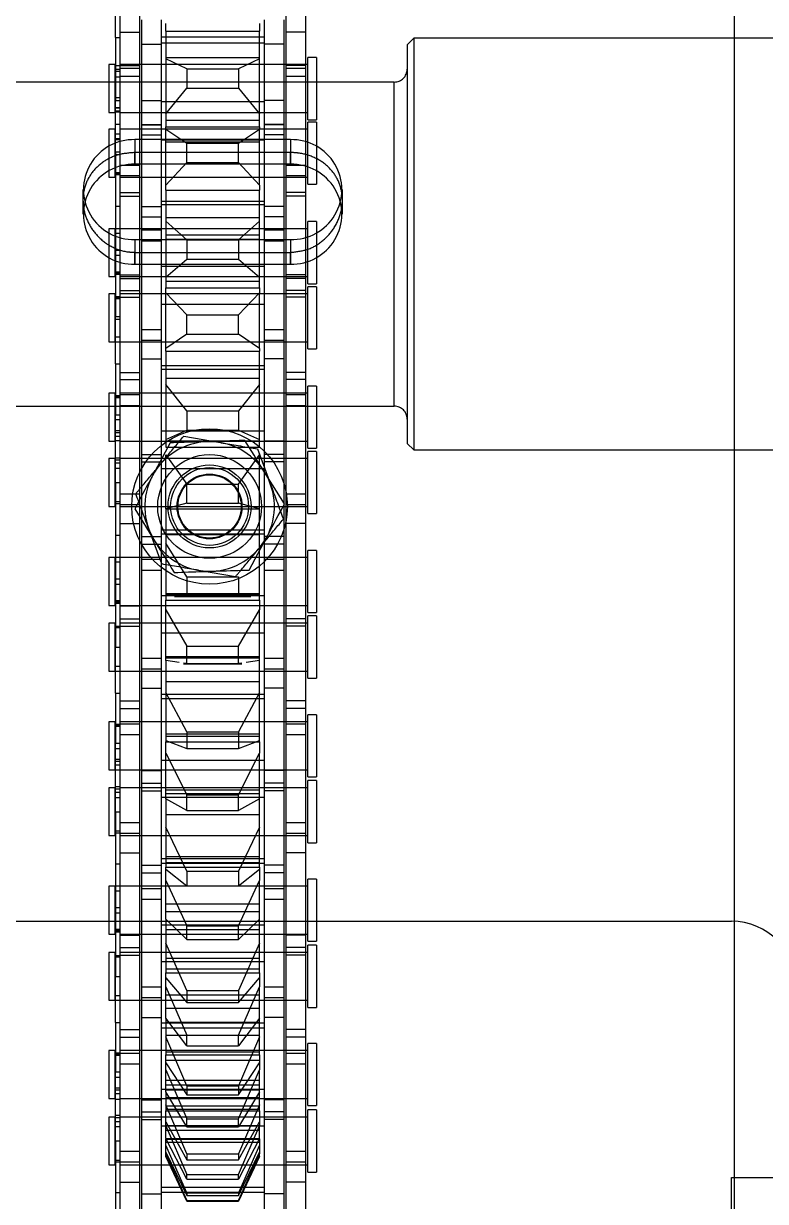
# Model space of a CAD drawing. Header units: metres. Extents: x 0 to 63075, y 0 to 44550.
# Drawn here: x 13914.9 to 13972.1, y 31177.6 to 31268.5 of the extents above; entities that cross this region are included whole.
import ezdxf

# ---------------------------------------------------------------- set-up
doc = ezdxf.new("R2010")
doc.units = ezdxf.units.M
doc.header["$LTSCALE"] = 75
doc.linetypes.add('HIDDEN2', pattern=[4.7625, 3.175, -1.5875])
for name, color, linetype in [('SDM', 7, 'Continuous'), ('SL1', 8, 'Continuous'), ('SL4', 4, 'Continuous'), ('ST1', 7, 'HIDDEN2')]:
    doc.layers.add(name, color=color, linetype=linetype)

# ---------------------------------------------------------------- blocks, each defined once
blk = doc.blocks.new('A$C52ce5e24')
at = {"layer": 'SL1'}
for radius, start, end in [(1221.5, 124.209852, 67.294357), (1158, 126.374154, 69.370009), (1150, 126.668292, 69.219881)]:
    blk.add_arc((6551.95, 10099.982), radius, start, end, dxfattribs=at)
blk = doc.blocks.new('A$Cb6dca9d5')
at = {"layer": 'SL4'}
for p, q in [((79.711, 4496.378), (78.35, 4493.831)), ((88.53, 4491.665), (87.006, 4494.116)), ((76.99, 4491.285), (78.514, 4488.834)), ((85.809, 4486.572), (87.17, 4489.119)), ((57.76, 4459.475), (123, 4459.475)), ((123.235, 4362.128), (123.235, 4459.469)), ((123.235, 4439.713), (128, 4439.713))]:
    blk.add_line(p, q, dxfattribs=at)
for centre, start, end in [((82.76, 4491.475), 91.88136, 151.88136), ((82.76, 4491.475), 31.88136, 91.88136), ((82.76, 4491.475), 331.88136, 31.88136), ((82.76, 4491.475), 151.88136, 211.88136), ((82.76, 4491.475), 211.88136, 271.88136), ((82.76, 4491.475), 271.88136, 331.88136), ((123, 4454.475), 0, 90)]:
    blk.add_arc(centre, 5, start, end, dxfattribs=at)
for points, knots in [([(82.596, 4496.472), (82.37, 4496.465), (81.393, 4496.433), (80.442, 4496.402), (79.711, 4496.378)], [0, 0, 0, 0, 0.231849, 1, 1, 1, 1]), ([(85.481, 4496.567), (85.283, 4496.561), (84.343, 4496.53), (83.367, 4496.498), (82.596, 4496.472)], [0, 0, 0, 0, 0.2110008, 1, 1, 1, 1]), ([(87.006, 4494.116), (86.97, 4494.174), (86.455, 4495.002), (85.95, 4495.813), (85.481, 4496.567)], [0, 0, 0, 0, 0.070201, 1, 1, 1, 1]), ([(78.35, 4493.831), (78.318, 4493.771), (77.858, 4492.911), (77.408, 4492.069), (76.99, 4491.285)], [0, 0, 0, 0, 0.070201, 1, 1, 1, 1]), ([(87.17, 4489.119), (87.202, 4489.179), (87.662, 4490.039), (88.112, 4490.881), (88.53, 4491.665)], [0, 0, 0, 0, 0.070201, 1, 1, 1, 1]), ([(78.514, 4488.834), (78.55, 4488.776), (79.065, 4487.948), (79.57, 4487.137), (80.039, 4486.383)], [0, 0, 0, 0, 0.070201, 1, 1, 1, 1]), ([(80.039, 4486.383), (80.77, 4486.407), (81.722, 4486.438), (82.698, 4486.47), (82.924, 4486.478)], [0, 0, 0, 0, 0.768151, 1, 1, 1, 1]), ([(82.924, 4486.478), (83.695, 4486.503), (84.672, 4486.535), (85.611, 4486.566), (85.809, 4486.572)], [0, 0, 0, 0, 0.7889992, 1, 1, 1, 1])]:
    blk.add_open_spline(points, degree=3, knots=knots, dxfattribs=at)
at = {"layer": 'ST1'}
for p, q in [((123.235, 4459.469), (123.235, 4669.713)), ((75.843, 4535.958), (75.843, 4525.277)), ((77.363, 4535.958), (77.363, 4525.277)), ((88.637, 4535.958), (88.637, 4525.277)), ((90.157, 4535.958), (90.157, 4525.277)), ((75.511, 4527.645), (75.511, 4532.476)), ((77.515, 4529.016), (77.515, 4522.779)), ((79.035, 4529.016), (79.035, 4522.779)), ((79.4, 4528.147), (79.4, 4528.74)), ((86.6, 4528.74), (86.6, 4528.147)), ((86.965, 4529.016), (86.965, 4522.779)), ((88.485, 4529.016), (88.485, 4522.779)), ((75.843, 4528.063), (77.363, 4528.063)), ((79.4, 4528.147), (86.6, 4528.147)), ((79.4, 4528.147), (79.4, 4520.761)), ((86.6, 4520.761), (86.6, 4528.147)), ((90.157, 4528.063), (88.637, 4528.063)), ((75.511, 4527.645), (75.511, 4522.797)), ((75.511, 4527.645), (75.843, 4527.645)), ((77.515, 4527.14), (79.035, 4527.14)), ((86.965, 4527.67), (79.035, 4527.67)), ((79.035, 4527.237), (86.965, 4527.237)), ((88.485, 4527.14), (86.965, 4527.14)), ((98.5, 4527.588), (98, 4527.088)), ((98, 4527.088), (98, 4496.338)), ((98.5, 4527.588), (98.5, 4495.838)), ((287.5, 4527.588), (98.5, 4527.588)), ((79.4, 4526.112), (86.6, 4526.112)), ((81, 4525.232), (79.4, 4526.01)), ((86.6, 4526.01), (85, 4525.232)), ((90.342, 4521.312), (90.342, 4526.109)), ((91, 4526.109), (90.342, 4526.109)), ((91, 4526.109), (91, 4521.312)), ((75, 4525.555), (75, 4521.865)), ((75.474, 4525.555), (75, 4525.555)), ((75.474, 4525.493), (75.474, 4525.555)), ((75.474, 4521.865), (75.474, 4525.493)), ((75.843, 4525.186), (75.474, 4525.186)), ((75.511, 4525.502), (75.843, 4525.502)), ((75.511, 4525.047), (75.843, 4525.047)), ((77.363, 4525.555), (75.843, 4525.555)), ((90.342, 4525.555), (75.843, 4525.555)), ((75.843, 4525.494), (77.363, 4525.494)), ((75.843, 4525.277), (75.843, 4524.623)), ((75.843, 4525.277), (77.363, 4525.277)), ((77.363, 4525.277), (77.363, 4524.643)), ((79.035, 4525.555), (77.515, 4525.555)), ((86.965, 4525.555), (79.035, 4525.555)), ((81, 4525.232), (81, 4523.754)), ((81, 4525.232), (85, 4525.232)), ((85, 4525.232), (85, 4523.754)), ((88.485, 4525.555), (86.965, 4525.555)), ((90.157, 4525.555), (88.637, 4525.555)), ((90.157, 4525.494), (88.637, 4525.494)), ((88.637, 4525.277), (88.637, 4524.643)), ((88.637, 4525.277), (90.157, 4525.277)), ((90.157, 4525.277), (90.157, 4524.643)), ((97, 4524.213), (9.395, 4524.213)), ((75.511, 4524.623), (75.843, 4524.623)), ((75.843, 4524.643), (75.843, 4515.686)), ((77.363, 4524.643), (75.843, 4524.643)), ((77.363, 4524.643), (77.363, 4515.686)), ((86.6, 4524.213), (79.4, 4524.213)), ((88.637, 4524.643), (88.637, 4515.686)), ((90.157, 4524.643), (88.637, 4524.643)), ((90.157, 4524.643), (90.157, 4515.686)), ((97, 4499.215), (97, 4524.186)), ((79.4, 4521.755), (81, 4523.754)), ((81, 4523.754), (85, 4523.754)), ((85, 4523.754), (86.6, 4521.755)), ((75.474, 4522.234), (75.843, 4522.234)), ((75.511, 4523.02), (75.843, 4523.02)), ((75.511, 4522.797), (75.843, 4522.797)), ((75.511, 4521.993), (75.511, 4522.797)), ((75.511, 4522.261), (75.843, 4522.261)), ((77.515, 4522.779), (79.035, 4522.779)), ((77.515, 4522.779), (77.515, 4512.803)), ((79.035, 4522.779), (79.035, 4512.803)), ((86.965, 4522.683), (79.035, 4522.683)), ((88.485, 4522.779), (86.965, 4522.779)), ((86.965, 4522.779), (86.965, 4512.803)), ((88.485, 4522.779), (88.485, 4512.803)), ((75, 4521.865), (75.474, 4521.865)), ((75.511, 4521.993), (75.843, 4521.993)), ((75.511, 4518.82), (75.511, 4521.993)), ((75.511, 4521.912), (75.843, 4521.912)), ((75.843, 4521.865), (77.363, 4521.865)), ((75.843, 4521.865), (90.342, 4521.865)), ((77.515, 4521.865), (79.035, 4521.865)), ((79.035, 4521.865), (86.965, 4521.865)), ((86.965, 4521.865), (88.485, 4521.865)), ((88.637, 4521.865), (90.157, 4521.865)), ((75, 4520.568), (75, 4516.878)), ((75.474, 4520.568), (75, 4520.568)), ((75.474, 4516.878), (75.474, 4520.568)), ((75.511, 4520.967), (75.843, 4520.967)), ((77.363, 4520.568), (75.843, 4520.568)), ((90.342, 4520.568), (75.843, 4520.568)), ((77.515, 4520.947), (79.035, 4520.947)), ((77.515, 4520.903), (79.035, 4520.903)), ((79.035, 4520.568), (77.515, 4520.568)), ((86.965, 4520.568), (79.035, 4520.568)), ((79.4, 4521.266), (86.6, 4521.266)), ((79.4, 4520.761), (86.6, 4520.761)), ((79.4, 4520.57), (79.4, 4520.761)), ((79.4, 4520.57), (81, 4519.502)), ((79.4, 4516.269), (79.4, 4520.57)), ((85, 4519.502), (86.6, 4520.57)), ((86.6, 4520.761), (86.6, 4520.57)), ((86.6, 4516.269), (86.6, 4520.57)), ((88.485, 4520.947), (86.965, 4520.947)), ((88.485, 4520.903), (86.965, 4520.903)), ((88.485, 4520.568), (86.965, 4520.568)), ((90.157, 4520.568), (88.637, 4520.568)), ((90.342, 4521.312), (91, 4521.312)), ((90.342, 4516.324), (90.342, 4521.121)), ((91, 4521.121), (90.342, 4521.121)), ((91, 4521.121), (91, 4516.324)), ((75.843, 4520.199), (75.474, 4520.199)), ((75.511, 4520.208), (75.843, 4520.208)), ((75.511, 4519.87), (75.843, 4519.87)), ((75.511, 4519.789), (75.843, 4519.789)), ((89, 4519.771), (77, 4519.771)), ((77, 4519.771), (77, 4517.87)), ((77.515, 4520.144), (79.035, 4520.144)), ((79.035, 4519.75), (86.965, 4519.75)), ((86.6, 4519.794), (79.4, 4519.794)), ((86.6, 4519.784), (79.4, 4519.784)), ((79.4, 4519.612), (86.6, 4519.612)), ((88.485, 4520.144), (86.965, 4520.144)), ((89, 4519.771), (89, 4517.87)), ((75.511, 4518.82), (75.843, 4518.82)), ((75.511, 4518.82), (75.511, 4506.125)), ((75.511, 4518.625), (75.843, 4518.625)), ((89, 4518.778), (77, 4518.778)), ((77, 4517.87), (77, 4518.778)), ((86.6, 4518.778), (79.4, 4518.778)), ((81, 4518.009), (81, 4519.502)), ((81, 4519.502), (85, 4519.502)), ((85, 4518.009), (85, 4519.502)), ((89, 4517.87), (89, 4518.778)), ((75.843, 4517.79), (77.363, 4517.79)), ((89, 4517.87), (77, 4517.87)), ((81, 4518.009), (79.4, 4516.269)), ((81, 4518.009), (85, 4518.009)), ((86.6, 4516.269), (85, 4518.009)), ((88.637, 4517.79), (90.157, 4517.79)), ((75, 4516.878), (75.474, 4516.878)), ((75.474, 4517.247), (75.843, 4517.247)), ((75.511, 4517.129), (75.843, 4517.129)), ((75.511, 4517.08), (75.843, 4517.08)), ((77.363, 4516.971), (75.843, 4516.971)), ((75.843, 4516.878), (77.363, 4516.878)), ((75.843, 4516.878), (90.342, 4516.878)), ((77.515, 4516.878), (79.035, 4516.878)), ((79.035, 4516.878), (86.965, 4516.878)), ((86.965, 4516.878), (88.485, 4516.878)), ((90.157, 4516.971), (88.637, 4516.971)), ((88.637, 4516.878), (90.157, 4516.878)), ((73, 4515.921), (73, 4514.02)), ((79.4, 4515.864), (79.4, 4516.269)), ((86.6, 4516.269), (86.6, 4515.864)), ((90.342, 4516.324), (91, 4516.324)), ((93, 4514.02), (93, 4515.921)), ((73, 4515.107), (73, 4514.02)), ((75.843, 4515.686), (77.363, 4515.686)), ((75.843, 4515.686), (75.843, 4509.338)), ((75.843, 4515.412), (77.363, 4515.412)), ((77.363, 4515.686), (77.363, 4509.338)), ((86.965, 4515.011), (79.035, 4515.011)), ((79.4, 4515.864), (86.6, 4515.864)), ((79.4, 4515.864), (79.4, 4508.349)), ((86.6, 4508.349), (86.6, 4515.864)), ((90.157, 4515.686), (88.637, 4515.686)), ((88.637, 4515.686), (88.637, 4509.338)), ((90.157, 4515.412), (88.637, 4515.412)), ((90.157, 4515.686), (90.157, 4509.338)), ((93, 4514.02), (93, 4515.107)), ((75.843, 4514.603), (75.511, 4514.603)), ((77.515, 4514.617), (79.035, 4514.617)), ((79.035, 4514.763), (86.965, 4514.763)), ((88.485, 4514.617), (86.965, 4514.617)), ((77.515, 4513.814), (79.035, 4513.814)), ((79.4, 4513.778), (86.6, 4513.778)), ((81, 4512.042), (79.4, 4513.472)), ((86.6, 4513.472), (85, 4512.042)), ((88.485, 4513.814), (86.965, 4513.814)), ((90.342, 4508.653), (90.342, 4513.45)), ((91, 4513.45), (90.342, 4513.45)), ((91, 4513.45), (91, 4508.656)), ((75, 4512.896), (75, 4509.209)), ((75.474, 4512.896), (75, 4512.896)), ((75.474, 4509.206), (75.474, 4512.896)), ((75.843, 4512.527), (75.474, 4512.527)), ((77.363, 4512.896), (75.511, 4512.896)), ((90.342, 4512.896), (75.843, 4512.896)), ((79.035, 4512.896), (77.515, 4512.896)), ((77.515, 4512.803), (77.515, 4511.947)), ((77.515, 4512.803), (79.035, 4512.803)), ((86.965, 4512.896), (79.035, 4512.896)), ((79.035, 4512.803), (79.035, 4511.947)), ((86.6, 4512.393), (79.4, 4512.393)), ((88.485, 4512.896), (86.965, 4512.896)), ((86.965, 4512.803), (86.965, 4511.947)), ((86.965, 4512.803), (88.485, 4512.803)), ((88.485, 4512.803), (88.485, 4511.947)), ((90.157, 4512.896), (88.637, 4512.896)), ((77, 4512.071), (89, 4512.071)), ((77, 4512.071), (77, 4510.171)), ((77.515, 4511.947), (77.515, 4502.852)), ((79.035, 4511.947), (77.515, 4511.947)), ((79.035, 4511.947), (79.035, 4502.852)), ((79.4, 4512.085), (86.6, 4512.085)), ((81, 4512.042), (81, 4510.542)), ((81, 4512.042), (85, 4512.042)), ((85, 4512.042), (85, 4510.542)), ((86.965, 4511.947), (86.965, 4502.852)), ((88.485, 4511.947), (86.965, 4511.947)), ((88.485, 4511.947), (88.485, 4502.852)), ((89, 4512.071), (89, 4510.171)), ((75.511, 4511.235), (75.843, 4511.235)), ((75.511, 4510.867), (75.843, 4510.867)), ((77, 4511.078), (89, 4511.078)), ((77, 4510.171), (77, 4511.078)), ((79.4, 4511.078), (86.6, 4511.078)), ((79.4, 4509.152), (81, 4510.542)), ((81, 4510.542), (85, 4510.542)), ((85, 4510.542), (86.6, 4509.152)), ((89, 4510.171), (89, 4511.078)), ((75.474, 4509.575), (75.843, 4509.575)), ((77, 4510.171), (89, 4510.171)), ((86.965, 4509.987), (79.035, 4509.987)), ((75, 4509.209), (75, 4509.206)), ((75, 4509.206), (75.474, 4509.206)), ((75.511, 4509.48), (75.843, 4509.48)), ((75.511, 4509.388), (75.843, 4509.388)), ((75.843, 4509.338), (75.843, 4500.107)), ((75.843, 4509.338), (77.363, 4509.338)), ((75.843, 4509.206), (77.363, 4509.206)), ((75.843, 4509.206), (90.342, 4509.206)), ((75.843, 4509.064), (77.363, 4509.064)), ((77.363, 4509.338), (77.363, 4500.107)), ((77.515, 4509.206), (79.035, 4509.206)), ((79.035, 4509.206), (86.965, 4509.206)), ((79.4, 4508.858), (86.6, 4508.858)), ((86.965, 4509.206), (88.485, 4509.206)), ((90.157, 4509.338), (88.637, 4509.338)), ((88.637, 4509.338), (88.637, 4500.107)), ((88.637, 4509.206), (90.157, 4509.206)), ((90.157, 4509.064), (88.637, 4509.064)), ((90.157, 4509.338), (90.157, 4500.107)), ((90.342, 4508.653), (91, 4508.653)), ((91, 4508.656), (91, 4508.653)), ((75, 4507.872), (75, 4504.182)), ((75.474, 4507.872), (75, 4507.872)), ((75.474, 4504.182), (75.474, 4507.872)), ((75.843, 4508.139), (77.363, 4508.139)), ((77.363, 4507.872), (75.843, 4507.872)), ((90.342, 4507.872), (75.843, 4507.872)), ((79.035, 4507.872), (77.515, 4507.872)), ((86.965, 4507.872), (79.035, 4507.872)), ((79.4, 4508.349), (86.6, 4508.349)), ((79.4, 4507.957), (79.4, 4508.349)), ((79.4, 4507.957), (81, 4506.255)), ((79.4, 4503.652), (79.4, 4507.957)), ((85, 4506.255), (86.6, 4507.957)), ((86.6, 4508.349), (86.6, 4507.957)), ((86.6, 4503.652), (86.6, 4507.957)), ((88.485, 4507.872), (86.965, 4507.872)), ((90.157, 4508.139), (88.637, 4508.139)), ((90.157, 4507.872), (88.637, 4507.872)), ((90.342, 4503.629), (90.342, 4508.426)), ((91, 4508.426), (90.342, 4508.426)), ((91, 4508.426), (91, 4503.629)), ((75.843, 4507.503), (75.474, 4507.503)), ((75.511, 4507.67), (75.843, 4507.67)), ((75.511, 4507.622), (75.843, 4507.622)), ((75.843, 4507.622), (77.363, 4507.622)), ((79.035, 4507.091), (86.965, 4507.091)), ((90.157, 4507.622), (88.637, 4507.622)), ((75.511, 4506.125), (75.843, 4506.125)), ((75.511, 4502.475), (75.511, 4506.125)), ((75.511, 4505.93), (75.843, 4505.93)), ((81, 4504.76), (81, 4506.255)), ((81, 4506.255), (85, 4506.255)), ((85, 4504.76), (85, 4506.255)), ((77.515, 4505.131), (79.035, 4505.131)), ((86.965, 4505.131), (88.485, 4505.131)), ((75, 4504.182), (75.474, 4504.182)), ((75.474, 4504.551), (75.843, 4504.551)), ((75.511, 4504.182), (77.363, 4504.182)), ((75.843, 4504.182), (90.342, 4504.182)), ((79.035, 4504.288), (77.515, 4504.288)), ((77.515, 4504.182), (79.035, 4504.182)), ((79.035, 4504.182), (86.965, 4504.182)), ((81, 4504.76), (79.4, 4503.652)), ((81, 4504.76), (85, 4504.76)), ((86.6, 4503.652), (85, 4504.76)), ((88.485, 4504.288), (86.965, 4504.288)), ((86.965, 4504.182), (88.485, 4504.182)), ((88.637, 4504.182), (90.157, 4504.182)), ((79.4, 4503.447), (79.4, 4503.652)), ((79.4, 4503.447), (86.6, 4503.447)), ((79.4, 4503.447), (79.4, 4496.046)), ((86.6, 4503.652), (86.6, 4503.447)), ((86.6, 4496.046), (86.6, 4503.447)), ((90.342, 4503.629), (91, 4503.629)), ((75.511, 4502.475), (75.511, 4498.552)), ((75.511, 4502.475), (75.843, 4502.475)), ((77.515, 4502.852), (79.035, 4502.852)), ((77.515, 4502.852), (77.515, 4496.502)), ((79.035, 4502.852), (79.035, 4496.502)), ((86.965, 4502.328), (79.035, 4502.328)), ((88.485, 4502.852), (86.965, 4502.852)), ((86.965, 4502.852), (86.965, 4496.502)), ((88.485, 4502.852), (88.485, 4496.502)), ((75.843, 4501.797), (77.363, 4501.797)), ((79.035, 4502.067), (86.965, 4502.067)), ((79.4, 4501.378), (86.6, 4501.378)), ((90.157, 4501.797), (88.637, 4501.797)), ((75.843, 4501.28), (77.363, 4501.28)), ((81, 4498.841), (79.4, 4500.877)), ((86.6, 4500.877), (85, 4498.841)), ((90.157, 4501.28), (88.637, 4501.28)), ((90.342, 4495.97), (90.342, 4500.767)), ((91, 4500.767), (90.342, 4500.767)), ((91, 4500.767), (91, 4495.973)), ((75, 4500.213), (75, 4496.526)), ((75.474, 4500.213), (75, 4500.213)), ((75.474, 4496.523), (75.474, 4500.213)), ((75.843, 4499.844), (75.474, 4499.844)), ((75.511, 4500.031), (75.843, 4500.031)), ((75.511, 4499.939), (75.843, 4499.939)), ((77.363, 4500.213), (75.843, 4500.213)), ((90.342, 4500.213), (75.843, 4500.213)), ((75.843, 4500.107), (75.843, 4499.247)), ((75.843, 4500.107), (77.363, 4500.107)), ((77.363, 4500.107), (77.363, 4499.247)), ((79.035, 4500.213), (77.515, 4500.213)), ((86.965, 4500.213), (79.035, 4500.213)), ((88.485, 4500.213), (86.965, 4500.213)), ((90.157, 4500.213), (88.637, 4500.213)), ((88.637, 4500.107), (88.637, 4499.247)), ((88.637, 4500.107), (90.157, 4500.107)), ((90.157, 4500.107), (90.157, 4499.247)), ((9.395, 4499.213), (97, 4499.213)), ((75.843, 4499.247), (75.843, 4490.152)), ((77.363, 4499.247), (75.843, 4499.247)), ((77.363, 4499.247), (77.363, 4490.152)), ((79.4, 4499.213), (86.6, 4499.213)), ((81, 4498.841), (81, 4497.367)), ((81, 4498.841), (85, 4498.841)), ((85, 4498.841), (85, 4497.367)), ((88.637, 4499.247), (88.637, 4490.152)), ((90.157, 4499.247), (88.637, 4499.247)), ((90.157, 4499.247), (90.157, 4490.152)), ((75.511, 4498.552), (75.843, 4498.552)), ((75.511, 4496.558), (75.511, 4498.552)), ((75.511, 4498.184), (75.843, 4498.184)), ((75.474, 4496.892), (75.843, 4496.892)), ((75.511, 4497.339), (75.843, 4497.339)), ((75.511, 4497.186), (75.843, 4497.186)), ((86.965, 4497.287), (79.035, 4497.287)), ((79.4, 4496.631), (81, 4497.367)), ((80.763, 4496.892), (83.608, 4496.403)), ((81, 4497.367), (85, 4497.367)), ((85, 4497.367), (86.6, 4496.631)), ((75, 4496.526), (75, 4496.523)), ((75, 4496.523), (75.474, 4496.523)), ((75.511, 4496.558), (75.843, 4496.558)), ((75.511, 4493.327), (75.511, 4496.558)), ((75.843, 4496.523), (77.363, 4496.523)), ((75.843, 4496.523), (90.342, 4496.523)), ((77.515, 4496.523), (79.035, 4496.523)), ((77.515, 4496.502), (79.035, 4496.502)), ((77.515, 4496.502), (77.515, 4487.407)), ((79.035, 4496.523), (86.965, 4496.523)), ((79.035, 4496.502), (79.035, 4487.407)), ((79.4, 4496.542), (86.6, 4496.542)), ((79.4, 4496.046), (86.6, 4496.046)), ((86.453, 4495.913), (87.451, 4493.204)), ((86.965, 4496.523), (88.485, 4496.523)), ((88.485, 4496.502), (86.965, 4496.502)), ((86.965, 4496.502), (86.965, 4487.407)), ((88.485, 4496.502), (88.485, 4487.407)), ((88.637, 4496.523), (90.157, 4496.523)), ((90.342, 4495.97), (91, 4495.97)), ((91, 4495.973), (91, 4495.97)), ((98, 4496.338), (98.5, 4495.838)), ((75, 4495.172), (75, 4491.482)), ((75.474, 4495.172), (75, 4495.172)), ((75.474, 4491.482), (75.474, 4495.172)), ((75.511, 4495.218), (75.843, 4495.218)), ((75.511, 4495.065), (75.843, 4495.065)), ((77.363, 4495.172), (75.843, 4495.172)), ((90.342, 4495.172), (75.843, 4495.172)), ((77.515, 4495.491), (79.035, 4495.491)), ((79.035, 4495.172), (77.515, 4495.172)), ((86.965, 4495.172), (79.035, 4495.172)), ((79.4, 4495.465), (81, 4493.183)), ((79.4, 4491.293), (79.4, 4495.465)), ((85, 4493.183), (86.6, 4495.465)), ((86.6, 4491.293), (86.6, 4495.465)), ((88.485, 4495.491), (86.965, 4495.491)), ((88.485, 4495.172), (86.965, 4495.172)), ((90.157, 4495.172), (88.637, 4495.172)), ((90.342, 4490.929), (90.342, 4495.726)), ((91, 4495.726), (90.342, 4495.726)), ((91, 4495.726), (91, 4490.929)), ((98.5, 4495.838), (287.5, 4495.838)), ((75.843, 4494.803), (75.474, 4494.803)), ((75.511, 4494.434), (75.843, 4494.434)), ((77.515, 4494.906), (79.035, 4494.906)), ((79.035, 4494.408), (86.965, 4494.408)), ((88.485, 4494.906), (86.965, 4494.906)), ((75.511, 4493.327), (75.843, 4493.327)), ((75.511, 4493.327), (75.511, 4480.627)), ((81, 4491.735), (81, 4493.183)), ((81, 4493.183), (85, 4493.183)), ((85, 4491.735), (85, 4493.183)), ((75.843, 4492.448), (77.363, 4492.448)), ((88.637, 4492.448), (90.157, 4492.448)), ((75, 4491.482), (75.474, 4491.482)), ((75.474, 4491.851), (75.843, 4491.851)), ((75.511, 4491.708), (75.843, 4491.708)), ((77.363, 4491.61), (75.843, 4491.61)), ((75.843, 4491.482), (77.363, 4491.482)), ((75.843, 4491.482), (90.342, 4491.482)), ((77.515, 4491.482), (79.035, 4491.482)), ((79.035, 4491.482), (86.965, 4491.482)), ((81, 4491.735), (79.4, 4491.293)), ((81, 4491.735), (85, 4491.735)), ((86.6, 4491.293), (85, 4491.735)), ((86.965, 4491.482), (88.485, 4491.482)), ((90.157, 4491.61), (88.637, 4491.61)), ((88.637, 4491.482), (90.157, 4491.482)), ((79.4, 4491.296), (86.6, 4491.296)), ((79.4, 4491.287), (79.4, 4491.293)), ((79.4, 4491.287), (79.4, 4484.246)), ((79.4, 4491.287), (86.6, 4491.287)), ((86.6, 4491.293), (86.6, 4491.287)), ((86.6, 4484.246), (86.6, 4491.287)), ((90.342, 4490.929), (91, 4490.929)), ((75.843, 4490.152), (77.363, 4490.152)), ((75.843, 4490.152), (75.843, 4483.802)), ((77.363, 4490.152), (77.363, 4483.802)), ((79.067, 4487.037), (78.069, 4489.746)), ((86.965, 4489.65), (79.035, 4489.65)), ((90.157, 4490.152), (88.637, 4490.152)), ((88.637, 4490.152), (88.637, 4483.802)), ((90.157, 4490.152), (90.157, 4483.802)), ((75.843, 4489.242), (75.511, 4489.242)), ((77.515, 4489.152), (79.035, 4489.152)), ((79.035, 4489.367), (86.965, 4489.367)), ((79.4, 4489.31), (86.6, 4489.31)), ((81, 4486.054), (79.4, 4488.631)), ((88.485, 4489.152), (86.965, 4489.152)), ((77.515, 4488.567), (79.035, 4488.567)), ((88.485, 4488.567), (86.965, 4488.567)), ((90.342, 4483.291), (90.342, 4488.088)), ((91, 4488.088), (90.342, 4488.088)), ((91, 4488.088), (91, 4483.295)), ((75, 4487.535), (75, 4483.848)), ((75.474, 4487.535), (75, 4487.535)), ((75.474, 4483.845), (75.474, 4487.535)), ((75.843, 4487.166), (75.474, 4487.166)), ((77.363, 4487.535), (75.511, 4487.535)), ((90.342, 4487.535), (75.843, 4487.535)), ((79.035, 4487.535), (77.515, 4487.535)), ((77.515, 4487.407), (77.515, 4486.547)), ((77.515, 4487.407), (79.035, 4487.407)), ((86.965, 4487.535), (79.035, 4487.535)), ((79.035, 4487.407), (79.035, 4486.547)), ((88.485, 4487.535), (86.965, 4487.535)), ((86.965, 4487.407), (86.965, 4486.547)), ((86.965, 4487.407), (88.485, 4487.407)), ((88.485, 4487.407), (88.485, 4486.547)), ((90.157, 4487.535), (88.637, 4487.535)), ((75.511, 4485.898), (75.843, 4485.898)), ((77.515, 4486.547), (77.515, 4477.452)), ((79.035, 4486.547), (77.515, 4486.547)), ((79.035, 4486.547), (79.035, 4477.452)), ((81, 4486.054), (85, 4486.054)), ((81, 4486.054), (81, 4484.653)), ((84.757, 4486.058), (81.912, 4486.547)), ((85, 4486.054), (85, 4484.653)), ((86.965, 4486.547), (86.965, 4477.452)), ((88.485, 4486.547), (86.965, 4486.547)), ((88.485, 4486.547), (88.485, 4477.452)), ((75.511, 4485.482), (75.843, 4485.482)), ((75.474, 4484.214), (75.843, 4484.214)), ((75.511, 4484.125), (75.843, 4484.125)), ((86.965, 4484.587), (79.035, 4484.587)), ((86.6, 4484.736), (79.4, 4484.736)), ((79.4, 4484.714), (86.6, 4484.714)), ((79.4, 4484.594), (81, 4484.653)), ((79.4, 4484.246), (86.6, 4484.246)), ((79.4, 4483.495), (79.4, 4484.246)), ((80.064, 4484.535), (85.936, 4484.535)), ((81, 4484.653), (85, 4484.653)), ((85, 4484.653), (86.6, 4484.594)), ((86.6, 4484.246), (86.6, 4483.495)), ((75, 4483.848), (75, 4483.845)), ((75, 4483.845), (75.474, 4483.845)), ((75.511, 4484.022), (75.843, 4484.022)), ((75.843, 4483.845), (77.363, 4483.845)), ((75.843, 4483.845), (90.342, 4483.845)), ((75.843, 4483.802), (77.363, 4483.802)), ((75.843, 4483.802), (75.843, 4474.707)), ((77.363, 4483.802), (77.363, 4474.707)), ((77.515, 4483.845), (79.035, 4483.845)), ((79.035, 4483.845), (86.965, 4483.845)), ((79.4, 4483.495), (81, 4480.707)), ((79.4, 4479.591), (79.4, 4483.495)), ((85, 4480.707), (86.6, 4483.495)), ((86.6, 4479.591), (86.6, 4483.495)), ((86.965, 4483.845), (88.485, 4483.845)), ((88.637, 4483.845), (90.157, 4483.845)), ((90.157, 4483.802), (88.637, 4483.802)), ((88.637, 4483.802), (88.637, 4474.707)), ((90.157, 4483.802), (90.157, 4474.707)), ((90.342, 4483.291), (91, 4483.291)), ((91, 4483.295), (91, 4483.291)), ((75, 4482.472), (75, 4478.782)), ((75.474, 4482.472), (75, 4482.472)), ((75.474, 4478.782), (75.474, 4482.472)), ((75.843, 4482.812), (77.363, 4482.812)), ((77.363, 4482.472), (75.843, 4482.472)), ((90.342, 4482.472), (75.843, 4482.472)), ((79.035, 4482.472), (77.515, 4482.472)), ((86.965, 4482.472), (79.035, 4482.472)), ((88.485, 4482.472), (86.965, 4482.472)), ((90.157, 4482.812), (88.637, 4482.812)), ((90.157, 4482.472), (88.637, 4482.472)), ((90.342, 4478.229), (90.342, 4483.026)), ((91, 4483.026), (90.342, 4483.026)), ((91, 4483.026), (91, 4478.229)), ((75.843, 4482.103), (75.474, 4482.103)), ((75.511, 4482.246), (75.843, 4482.246)), ((75.843, 4482.228), (77.363, 4482.228)), ((79.035, 4481.73), (86.965, 4481.73)), ((90.157, 4482.228), (88.637, 4482.228)), ((75.511, 4480.627), (75.843, 4480.627)), ((75.511, 4477.075), (75.511, 4480.627)), ((81, 4479.352), (81, 4480.707)), ((81, 4480.707), (85, 4480.707)), ((85, 4479.352), (85, 4480.707)), ((77.515, 4479.77), (79.035, 4479.77)), ((86.6, 4479.868), (79.4, 4479.868)), ((79.4, 4479.801), (86.6, 4479.801)), ((80.408, 4479.441), (79.4, 4479.591)), ((79.4, 4479.591), (79.4, 4473.329)), ((86.6, 4479.591), (85.592, 4479.441)), ((86.6, 4473.329), (86.6, 4479.591)), ((86.965, 4479.77), (88.485, 4479.77)), ((75, 4478.782), (75.474, 4478.782)), ((75.474, 4479.151), (75.843, 4479.151)), ((75.511, 4478.782), (77.363, 4478.782)), ((75.843, 4478.782), (90.342, 4478.782)), ((79.035, 4478.932), (77.515, 4478.932)), ((77.515, 4478.782), (79.035, 4478.782)), ((79.035, 4478.782), (86.965, 4478.782)), ((81, 4479.352), (80.754, 4479.389)), ((80.754, 4479.344), (85.246, 4479.344)), ((81, 4479.352), (85, 4479.352)), ((85.246, 4479.389), (85, 4479.352)), ((88.485, 4478.932), (86.965, 4478.932)), ((86.965, 4478.782), (88.485, 4478.782)), ((88.637, 4478.782), (90.157, 4478.782)), ((79.4, 4477.963), (86.6, 4477.963)), ((90.342, 4478.229), (91, 4478.229)), ((75.511, 4477.075), (75.511, 4473.219)), ((75.511, 4477.075), (75.843, 4477.075)), ((77.515, 4477.452), (79.035, 4477.452)), ((77.515, 4477.452), (77.515, 4471.102)), ((79.035, 4477.452), (79.035, 4471.102)), ((86.965, 4476.972), (79.035, 4476.972)), ((81, 4474.092), (79.4, 4477.126)), ((86.6, 4477.126), (85, 4474.092)), ((88.485, 4477.452), (86.965, 4477.452)), ((86.965, 4477.452), (86.965, 4471.102)), ((88.485, 4477.452), (88.485, 4471.102)), ((75.843, 4476.473), (77.363, 4476.473)), ((75.843, 4475.889), (77.363, 4475.889)), ((79.035, 4476.667), (86.965, 4476.667)), ((90.157, 4476.473), (88.637, 4476.473)), ((90.157, 4475.889), (88.637, 4475.889)), ((90.342, 4470.613), (90.342, 4475.41)), ((91, 4475.41), (90.342, 4475.41)), ((91, 4475.41), (91, 4470.617)), ((75, 4474.857), (75, 4471.17)), ((75.474, 4474.857), (75, 4474.857)), ((75.474, 4471.167), (75.474, 4474.857)), ((75.843, 4474.488), (75.474, 4474.488)), ((75.511, 4474.68), (75.843, 4474.68)), ((75.511, 4474.576), (75.843, 4474.576)), ((77.363, 4474.857), (75.843, 4474.857)), ((90.342, 4474.857), (75.843, 4474.857)), ((75.843, 4474.707), (75.843, 4473.847)), ((75.843, 4474.707), (77.363, 4474.707)), ((77.363, 4474.707), (77.363, 4473.847)), ((79.035, 4474.857), (77.515, 4474.857)), ((86.965, 4474.857), (79.035, 4474.857)), ((81, 4474.092), (85, 4474.092)), ((81, 4474.092), (81, 4472.809)), ((85, 4474.092), (85, 4472.809)), ((88.485, 4474.857), (86.965, 4474.857)), ((90.157, 4474.857), (88.637, 4474.857)), ((88.637, 4474.707), (88.637, 4473.847)), ((88.637, 4474.707), (90.157, 4474.707)), ((90.157, 4474.707), (90.157, 4473.847)), ((75.511, 4473.219), (75.843, 4473.219)), ((75.511, 4471.158), (75.511, 4473.219)), ((75.843, 4473.847), (75.843, 4464.752)), ((77.363, 4473.847), (75.843, 4473.847)), ((77.363, 4473.847), (77.363, 4464.752)), ((86.6, 4473.914), (79.4, 4473.914)), ((79.4, 4473.754), (86.6, 4473.754)), ((79.4, 4473.43), (81, 4472.809)), ((79.4, 4473.329), (86.6, 4473.329)), ((79.4, 4472.432), (79.4, 4473.329)), ((85, 4472.809), (86.6, 4473.43)), ((86.6, 4473.329), (86.6, 4472.432)), ((88.637, 4473.847), (88.637, 4464.752)), ((90.157, 4473.847), (88.637, 4473.847)), ((90.157, 4473.847), (90.157, 4464.752)), ((75.511, 4472.804), (75.843, 4472.804)), ((79.4, 4472.432), (81, 4469.228)), ((79.4, 4468.922), (79.4, 4472.432)), ((81, 4472.809), (85, 4472.809)), ((85, 4469.228), (86.6, 4472.432)), ((86.6, 4468.922), (86.6, 4472.432)), ((75.474, 4471.536), (75.843, 4471.536)), ((75.511, 4471.993), (75.843, 4471.993)), ((75.511, 4471.82), (75.843, 4471.82)), ((86.965, 4471.887), (79.035, 4471.887)), ((75, 4471.17), (75, 4471.167)), ((75, 4471.167), (75.474, 4471.167)), ((75.511, 4471.158), (75.843, 4471.158)), ((75.511, 4467.927), (75.511, 4471.158)), ((75.843, 4471.167), (77.363, 4471.167)), ((75.843, 4471.167), (90.342, 4471.167)), ((77.515, 4471.167), (79.035, 4471.167)), ((77.515, 4471.102), (79.035, 4471.102)), ((77.515, 4471.102), (77.515, 4462.007)), ((79.035, 4471.167), (86.965, 4471.167)), ((79.035, 4471.102), (79.035, 4462.007)), ((86.965, 4471.167), (88.485, 4471.167)), ((88.485, 4471.102), (86.965, 4471.102)), ((86.965, 4471.102), (86.965, 4462.007)), ((88.485, 4471.102), (88.485, 4462.007)), ((88.637, 4471.167), (90.157, 4471.167)), ((90.342, 4470.613), (91, 4470.613)), ((91, 4470.617), (91, 4470.613)), ((75, 4469.772), (75, 4466.082)), ((75.474, 4469.772), (75, 4469.772)), ((75.474, 4466.082), (75.474, 4469.772)), ((75.511, 4469.873), (75.843, 4469.873)), ((75.511, 4469.7), (75.843, 4469.7)), ((77.363, 4469.772), (75.843, 4469.772)), ((90.342, 4469.772), (75.843, 4469.772)), ((77.515, 4470.134), (79.035, 4470.134)), ((79.035, 4469.772), (77.515, 4469.772)), ((77.515, 4469.55), (79.035, 4469.55)), ((86.965, 4469.772), (79.035, 4469.772)), ((86.6, 4469.591), (79.4, 4469.591)), ((88.485, 4470.134), (86.965, 4470.134)), ((88.485, 4469.772), (86.965, 4469.772)), ((88.485, 4469.55), (86.965, 4469.55)), ((90.157, 4469.772), (88.637, 4469.772)), ((90.342, 4465.529), (90.342, 4470.326)), ((91, 4470.326), (90.342, 4470.326)), ((91, 4470.326), (91, 4465.529)), ((75.843, 4469.403), (75.474, 4469.403)), ((75.511, 4469.034), (75.843, 4469.034)), ((79.035, 4469.052), (86.965, 4469.052)), ((79.4, 4469.332), (86.6, 4469.332)), ((81, 4468.009), (79.4, 4468.922)), ((79.4, 4468.922), (79.4, 4463.645)), ((81, 4468.009), (81, 4469.228)), ((81, 4469.228), (85, 4469.228)), ((85, 4468.009), (85, 4469.228)), ((86.6, 4468.922), (85, 4468.009)), ((86.6, 4463.645), (86.6, 4468.922)), ((75.511, 4467.927), (75.511, 4455.227)), ((75.511, 4467.927), (75.843, 4467.927)), ((81, 4468.009), (85, 4468.009)), ((75.843, 4467.092), (77.363, 4467.092)), ((79.4, 4467.7), (86.6, 4467.7)), ((88.637, 4467.092), (90.157, 4467.092)), ((75, 4466.082), (75.474, 4466.082)), ((75.474, 4466.451), (75.843, 4466.451)), ((75.511, 4466.308), (75.843, 4466.308)), ((77.363, 4466.253), (75.843, 4466.253)), ((75.843, 4466.082), (77.363, 4466.082)), ((75.843, 4466.082), (90.342, 4466.082)), ((77.515, 4466.082), (79.035, 4466.082)), ((79.035, 4466.082), (86.965, 4466.082)), ((81, 4463.339), (79.4, 4466.733)), ((86.6, 4466.733), (85, 4463.339)), ((86.965, 4466.082), (88.485, 4466.082)), ((90.157, 4466.253), (88.637, 4466.253)), ((88.637, 4466.082), (90.157, 4466.082)), ((90.342, 4465.529), (91, 4465.529)), ((75.843, 4464.752), (77.363, 4464.752)), ((75.843, 4464.752), (75.843, 4458.402)), ((77.363, 4464.752), (77.363, 4458.402)), ((86.965, 4464.293), (79.035, 4464.293)), ((86.6, 4464.435), (79.4, 4464.435)), ((90.157, 4464.752), (88.637, 4464.752)), ((88.637, 4464.752), (88.637, 4458.402)), ((90.157, 4464.752), (90.157, 4458.402)), ((75.843, 4463.885), (75.511, 4463.885)), ((77.515, 4463.795), (79.035, 4463.795)), ((77.515, 4463.211), (79.035, 4463.211)), ((79.035, 4463.967), (86.965, 4463.967)), ((79.4, 4464.013), (86.6, 4464.013)), ((79.4, 4463.645), (86.6, 4463.645)), ((79.4, 4462.631), (79.4, 4463.645)), ((79.4, 4463.496), (81, 4462.215)), ((81, 4463.339), (85, 4463.339)), ((81, 4463.339), (81, 4462.215)), ((85, 4462.215), (86.6, 4463.496)), ((85, 4463.339), (85, 4462.215)), ((86.6, 4463.645), (86.6, 4462.631)), ((88.485, 4463.795), (86.965, 4463.795)), ((88.485, 4463.211), (86.965, 4463.211)), ((79.4, 4462.631), (81, 4459.114)), ((79.4, 4459.628), (79.4, 4462.631)), ((85, 4459.114), (86.6, 4462.631)), ((86.6, 4459.628), (86.6, 4462.631)), ((90.342, 4457.935), (90.342, 4462.732)), ((91, 4462.732), (90.342, 4462.732)), ((91, 4462.732), (91, 4457.939)), ((75, 4462.178), (75, 4458.491)), ((75.474, 4462.178), (75, 4462.178)), ((75.474, 4458.488), (75.474, 4462.178)), ((75.843, 4461.809), (75.474, 4461.809)), ((77.363, 4462.178), (75.511, 4462.178)), ((90.342, 4462.178), (75.843, 4462.178)), ((79.035, 4462.178), (77.515, 4462.178)), ((77.515, 4462.007), (77.515, 4461.148)), ((77.515, 4462.007), (79.035, 4462.007)), ((86.965, 4462.178), (79.035, 4462.178)), ((79.035, 4462.007), (79.035, 4461.148)), ((81, 4462.215), (85, 4462.215)), ((88.485, 4462.178), (86.965, 4462.178)), ((86.965, 4462.007), (86.965, 4461.148)), ((86.965, 4462.007), (88.485, 4462.007)), ((88.485, 4462.007), (88.485, 4461.148)), ((90.157, 4462.178), (88.637, 4462.178)), ((75.511, 4460.541), (75.843, 4460.541)), ((77.515, 4461.148), (77.515, 4452.053)), ((79.035, 4461.148), (77.515, 4461.148)), ((79.035, 4461.148), (79.035, 4452.053)), ((86.6, 4460.797), (79.4, 4460.797)), ((86.965, 4461.148), (86.965, 4452.053)), ((88.485, 4461.148), (86.965, 4461.148)), ((88.485, 4461.148), (88.485, 4452.053)), ((75.511, 4460.126), (75.843, 4460.126)), ((79.4, 4460.225), (86.6, 4460.225)), ((81, 4458.071), (79.4, 4459.628)), ((79.4, 4459.628), (79.4, 4455.506)), ((86.6, 4459.628), (85, 4458.071)), ((86.6, 4455.506), (86.6, 4459.628)), ((75.474, 4458.857), (75.843, 4458.857)), ((75.511, 4458.769), (75.843, 4458.769)), ((75.511, 4458.665), (75.843, 4458.665)), ((86.965, 4459.188), (79.035, 4459.188)), ((79.4, 4458.851), (86.6, 4458.851)), ((81, 4458.071), (81, 4459.114)), ((81, 4459.114), (85, 4459.114)), ((85, 4458.071), (85, 4459.114)), ((75, 4458.491), (75, 4458.488)), ((75, 4458.488), (75.474, 4458.488)), ((75.843, 4458.488), (77.363, 4458.488)), ((75.843, 4458.488), (90.342, 4458.488)), ((75.843, 4458.402), (77.363, 4458.402)), ((75.843, 4458.402), (75.843, 4449.307)), ((77.363, 4458.402), (77.363, 4449.307)), ((77.515, 4458.488), (79.035, 4458.488)), ((79.035, 4458.488), (86.965, 4458.488)), ((81, 4454.141), (79.4, 4457.786)), ((81, 4458.071), (85, 4458.071)), ((86.6, 4457.786), (85, 4454.141)), ((86.965, 4458.488), (88.485, 4458.488)), ((88.637, 4458.488), (90.157, 4458.488)), ((90.157, 4458.402), (88.637, 4458.402)), ((88.637, 4458.402), (88.637, 4449.307)), ((90.157, 4458.402), (90.157, 4449.307)), ((90.342, 4457.935), (91, 4457.935)), ((91, 4457.939), (91, 4457.935)), ((75, 4457.072), (75, 4453.382)), ((75.474, 4457.072), (75, 4457.072)), ((75.474, 4453.382), (75.474, 4457.072)), ((75.511, 4456.847), (75.843, 4456.847)), ((75.843, 4457.456), (77.363, 4457.456)), ((77.363, 4457.072), (75.843, 4457.072)), ((90.342, 4457.072), (75.843, 4457.072)), ((75.843, 4456.872), (77.363, 4456.872)), ((79.035, 4457.072), (77.515, 4457.072)), ((86.965, 4457.072), (79.035, 4457.072)), ((88.485, 4457.072), (86.965, 4457.072)), ((90.157, 4457.456), (88.637, 4457.456)), ((90.157, 4457.072), (88.637, 4457.072)), ((90.157, 4456.872), (88.637, 4456.872)), ((90.342, 4452.829), (90.342, 4457.626)), ((91, 4457.626), (90.342, 4457.626)), ((91, 4457.626), (91, 4452.829)), ((75.843, 4456.703), (75.474, 4456.703)), ((79.035, 4456.373), (86.965, 4456.373)), ((86.6, 4456.604), (79.4, 4456.604)), ((75.511, 4455.227), (75.843, 4455.227)), ((75.511, 4451.675), (75.511, 4455.227)), ((79.4, 4455.806), (86.6, 4455.806)), ((79.4, 4455.506), (86.6, 4455.506)), ((79.4, 4454.408), (79.4, 4455.506)), ((79.4, 4455.111), (81, 4453.212)), ((85, 4453.212), (86.6, 4455.111)), ((86.6, 4455.506), (86.6, 4454.408)), ((77.515, 4454.413), (79.035, 4454.413)), ((79.4, 4454.408), (81, 4450.69)), ((79.4, 4452.008), (79.4, 4454.408)), ((81, 4454.141), (85, 4454.141)), ((81, 4454.141), (81, 4453.212)), ((85, 4450.69), (86.6, 4454.408)), ((85, 4454.141), (85, 4453.212)), ((86.6, 4452.008), (86.6, 4454.408)), ((86.965, 4454.413), (88.485, 4454.413)), ((75, 4453.382), (75.474, 4453.382)), ((75.474, 4453.751), (75.843, 4453.751)), ((75.511, 4453.382), (77.363, 4453.382)), ((75.843, 4453.382), (90.342, 4453.382)), ((79.035, 4453.575), (77.515, 4453.575)), ((77.515, 4453.382), (79.035, 4453.382)), ((79.035, 4453.382), (86.965, 4453.382)), ((86.6, 4453.768), (79.4, 4453.768)), ((81, 4453.212), (85, 4453.212)), ((88.485, 4453.575), (86.965, 4453.575)), ((86.965, 4453.382), (88.485, 4453.382)), ((88.637, 4453.382), (90.157, 4453.382)), ((79.4, 4452.773), (86.6, 4452.773)), ((90.342, 4452.829), (91, 4452.829)), ((75.511, 4451.675), (75.511, 4447.863)), ((75.511, 4451.675), (75.843, 4451.675)), ((77.515, 4452.053), (79.035, 4452.053)), ((77.515, 4452.053), (77.515, 4445.703)), ((79.035, 4452.053), (79.035, 4445.703)), ((86.965, 4451.615), (79.035, 4451.615)), ((81, 4449.857), (79.4, 4452.008)), ((79.4, 4452.008), (79.4, 4449.174)), ((79.4, 4451.702), (86.6, 4451.702)), ((86.6, 4452.008), (85, 4449.857)), ((86.6, 4449.174), (86.6, 4452.008)), ((88.485, 4452.053), (86.965, 4452.053)), ((86.965, 4452.053), (86.965, 4445.703)), ((88.485, 4452.053), (88.485, 4445.703)), ((75.843, 4451.117), (77.363, 4451.117)), ((75.843, 4450.532), (77.363, 4450.532)), ((79.035, 4451.268), (86.965, 4451.268)), ((86.6, 4450.673), (79.4, 4450.673)), ((81, 4446.793), (79.4, 4450.572)), ((81, 4449.857), (81, 4450.69)), ((81, 4450.69), (85, 4450.69)), ((85, 4449.857), (85, 4450.69)), ((86.6, 4450.572), (85, 4446.793)), ((90.157, 4451.117), (88.637, 4451.117)), ((90.157, 4450.532), (88.637, 4450.532)), ((81, 4449.857), (85, 4449.857)), ((90.342, 4445.257), (90.342, 4450.054)), ((91, 4450.054), (90.342, 4450.054)), ((91, 4450.054), (91, 4445.261)), ((75, 4449.5), (75, 4445.813)), ((75.474, 4449.5), (75, 4449.5)), ((75.474, 4445.81), (75.474, 4449.5)), ((75.843, 4449.131), (75.474, 4449.131)), ((75.511, 4449.323), (75.843, 4449.323)), ((75.511, 4449.22), (75.843, 4449.22)), ((77.363, 4449.5), (75.843, 4449.5)), ((90.342, 4449.5), (75.843, 4449.5)), ((75.843, 4449.307), (75.843, 4448.448)), ((75.843, 4449.307), (77.363, 4449.307)), ((77.363, 4449.307), (77.363, 4448.448)), ((79.035, 4449.5), (77.515, 4449.5)), ((86.965, 4449.5), (79.035, 4449.5)), ((79.4, 4449.395), (86.6, 4449.395)), ((79.4, 4449.174), (86.6, 4449.174)), ((79.4, 4448.027), (79.4, 4449.174)), ((86.6, 4448.731), (79.4, 4448.731)), ((86.6, 4449.174), (86.6, 4448.027)), ((88.485, 4449.5), (86.965, 4449.5)), ((90.157, 4449.5), (88.637, 4449.5)), ((88.637, 4449.307), (88.637, 4448.448)), ((88.637, 4449.307), (90.157, 4449.307)), ((90.157, 4449.307), (90.157, 4448.448)), ((75.511, 4447.863), (75.843, 4447.863)), ((75.511, 4445.758), (75.511, 4447.863)), ((75.843, 4448.448), (75.843, 4439.353)), ((77.363, 4448.448), (75.843, 4448.448)), ((77.363, 4448.448), (77.363, 4439.353)), ((79.4, 4448.546), (81, 4446.09)), ((79.4, 4448.027), (81, 4444.228)), ((79.4, 4446.306), (79.4, 4448.027)), ((85, 4446.09), (86.6, 4448.546)), ((85, 4444.228), (86.6, 4448.027)), ((86.6, 4446.306), (86.6, 4448.027)), ((88.637, 4448.448), (88.637, 4439.353)), ((90.157, 4448.448), (88.637, 4448.448)), ((90.157, 4448.448), (90.157, 4439.353)), ((75.511, 4447.447), (75.843, 4447.447)), ((79.4, 4447.215), (86.6, 4447.215)), ((86.6, 4446.833), (79.4, 4446.833)), ((75.474, 4446.179), (75.843, 4446.179)), ((75.511, 4446.636), (75.843, 4446.636)), ((75.511, 4446.464), (75.843, 4446.464)), ((86.965, 4446.488), (79.035, 4446.488)), ((79.4, 4446.481), (86.6, 4446.481)), ((81, 4443.631), (79.4, 4446.306)), ((79.4, 4446.306), (79.4, 4444.852)), ((81, 4446.793), (85, 4446.793)), ((81, 4446.793), (81, 4446.09)), ((81, 4446.09), (85, 4446.09)), ((85, 4446.793), (85, 4446.09)), ((86.6, 4446.306), (85, 4443.631)), ((86.6, 4444.852), (86.6, 4446.306)), ((75, 4445.813), (75, 4445.81)), ((75, 4445.81), (75.474, 4445.81)), ((75.511, 4445.758), (75.843, 4445.758)), ((75.511, 4442.528), (75.511, 4445.758)), ((75.843, 4445.81), (77.363, 4445.81)), ((75.843, 4445.81), (90.342, 4445.81)), ((77.515, 4445.81), (79.035, 4445.81)), ((77.515, 4445.703), (79.035, 4445.703)), ((77.515, 4445.703), (77.515, 4436.608)), ((79.035, 4445.81), (86.965, 4445.81)), ((79.035, 4445.703), (79.035, 4436.608)), ((86.6, 4445.845), (79.4, 4445.845)), ((81, 4441.532), (79.4, 4445.323)), ((86.6, 4445.206), (79.4, 4445.206)), ((86.6, 4445.323), (85, 4441.532)), ((86.965, 4445.81), (88.485, 4445.81)), ((88.485, 4445.703), (86.965, 4445.703)), ((86.965, 4445.703), (86.965, 4436.608)), ((88.485, 4445.703), (88.485, 4436.608)), ((88.637, 4445.81), (90.157, 4445.81)), ((90.342, 4445.257), (91, 4445.257)), ((91, 4445.261), (91, 4445.257)), ((75, 4444.373), (75, 4440.683)), ((75.474, 4444.373), (75, 4444.373)), ((75.474, 4440.683), (75.474, 4444.373)), ((75.511, 4444.516), (75.843, 4444.516)), ((75.511, 4444.343), (75.843, 4444.343)), ((77.363, 4444.373), (75.843, 4444.373)), ((90.342, 4444.373), (75.843, 4444.373)), ((77.515, 4444.778), (79.035, 4444.778)), ((79.035, 4444.373), (77.515, 4444.373)), ((77.515, 4444.193), (79.035, 4444.193)), ((86.965, 4444.373), (79.035, 4444.373)), ((79.4, 4444.988), (86.6, 4444.988)), ((79.4, 4444.852), (86.6, 4444.852)), ((79.4, 4443.693), (79.4, 4444.852)), ((81, 4444.228), (85, 4444.228)), ((81, 4443.631), (81, 4444.228)), ((85, 4443.631), (85, 4444.228)), ((86.6, 4444.852), (86.6, 4443.693)), ((88.485, 4444.778), (86.965, 4444.778)), ((88.485, 4444.373), (86.965, 4444.373)), ((88.485, 4444.193), (86.965, 4444.193)), ((90.157, 4444.373), (88.637, 4444.373)), ((90.342, 4440.129), (90.342, 4444.926)), ((91, 4444.926), (90.342, 4444.926)), ((91, 4444.926), (91, 4440.129)), ((75.843, 4444.004), (75.474, 4444.004)), ((75.511, 4443.635), (75.843, 4443.635)), ((79.035, 4443.695), (86.965, 4443.695)), ((79.4, 4444.011), (81, 4441.076)), ((79.4, 4443.73), (86.6, 4443.73)), ((79.4, 4443.693), (81, 4439.935)), ((79.4, 4442.708), (79.4, 4443.693)), ((79.4, 4443.357), (86.6, 4443.357)), ((81, 4443.631), (85, 4443.631)), ((85, 4441.076), (86.6, 4444.011)), ((85, 4439.935), (86.6, 4443.693)), ((86.6, 4442.708), (86.6, 4443.693)), ((75.511, 4442.528), (75.843, 4442.528)), ((75.511, 4442.528), (75.511, 4429.828)), ((79.4, 4442.725), (86.6, 4442.725)), ((81, 4439.593), (79.4, 4442.708)), ((79.4, 4442.679), (86.6, 4442.679)), ((79.4, 4441.545), (79.4, 4442.679)), ((79.4, 4442.43), (86.6, 4442.43)), ((86.6, 4442.708), (85, 4439.593)), ((86.6, 4442.679), (86.6, 4441.545)), ((75.843, 4441.735), (77.363, 4441.735)), ((81, 4438.526), (79.4, 4442.208)), ((79.4, 4441.652), (81, 4438.333)), ((79.4, 4441.545), (81, 4437.949)), ((79.4, 4441.326), (79.4, 4441.545)), ((81, 4441.532), (81, 4441.076)), ((81, 4441.532), (85, 4441.532)), ((86.6, 4442.208), (85, 4438.526)), ((85, 4438.333), (86.6, 4441.652)), ((85, 4437.949), (86.6, 4441.545)), ((85, 4441.532), (85, 4441.076)), ((86.6, 4441.326), (86.6, 4441.545)), ((88.637, 4441.735), (90.157, 4441.735)), ((75, 4440.683), (75.474, 4440.683)), ((75.474, 4441.052), (75.843, 4441.052)), ((75.511, 4440.908), (75.843, 4440.908)), ((77.363, 4440.897), (75.843, 4440.897)), ((75.843, 4440.683), (77.363, 4440.683)), ((75.843, 4440.683), (90.342, 4440.683)), ((77.515, 4440.683), (79.035, 4440.683)), ((79.035, 4440.683), (86.965, 4440.683)), ((81, 4437.873), (79.4, 4441.326)), ((81, 4441.076), (85, 4441.076)), ((86.6, 4441.326), (85, 4437.873)), ((86.965, 4440.683), (88.485, 4440.683)), ((90.157, 4440.897), (88.637, 4440.897)), ((88.637, 4440.683), (90.157, 4440.683)), ((81, 4439.935), (85, 4439.935)), ((81, 4439.593), (81, 4439.935)), ((81, 4439.593), (85, 4439.593)), ((85, 4439.593), (85, 4439.935)), ((90.342, 4440.129), (91, 4440.129)), ((123, 4439.713), (123.235, 4439.713)), ((123, 4430.188), (123, 4439.713)), ((75.843, 4439.353), (77.363, 4439.353)), ((75.843, 4439.353), (75.843, 4433.003)), ((77.363, 4439.353), (77.363, 4433.003)), ((86.965, 4438.937), (79.035, 4438.937)), ((90.157, 4439.353), (88.637, 4439.353)), ((88.637, 4439.353), (88.637, 4433.003)), ((90.157, 4439.353), (90.157, 4433.003)), ((75.843, 4438.529), (75.511, 4438.529)), ((77.515, 4438.438), (79.035, 4438.438)), ((79.035, 4438.568), (86.965, 4438.568)), ((81, 4438.526), (81, 4438.333)), ((81, 4438.526), (85, 4438.526)), ((81, 4438.333), (85, 4438.333)), ((81, 4437.949), (85, 4437.949)), ((81, 4437.873), (81, 4437.949)), ((81, 4437.873), (85, 4437.873)), ((85, 4438.526), (85, 4438.333)), ((85, 4437.873), (85, 4437.949)), ((88.485, 4438.438), (86.965, 4438.438))]:
    blk.add_line(p, q, dxfattribs=at)
for radius in [6, 4, 3.2, 3, 2.5, 2.445]:
    blk.add_circle((82.76, 4491.475), radius, dxfattribs=at)
for centre, radius, start, end in [((97, 4525.213), 1, 270, 0), ((76.893, 4515.921), 3.851, 88.40899, 271.59101), ((89.107, 4515.921), 3.851, 268.40899, 91.59101), ((76.893, 4514.02), 3.851, 88.40899, 271.59101), ((89.107, 4514.02), 3.851, 268.40899, 91.59101), ((97, 4498.213), 1, 0, 90)]:
    blk.add_arc(centre, radius, start, end, dxfattribs=at)
for points, knots in [([(77, 4518.778), (76.563, 4518.741), (75.69, 4518.669), (74.52, 4518.098), (73.599, 4517.221), (73.046, 4516.06), (72.943, 4514.766), (73.276, 4513.502), (73.996, 4512.38), (75.056, 4511.519), (76.131, 4511.121), (76.794, 4511.088), (77, 4511.078)], [0, 0, 0, 0, 0.103572, 0.207012, 0.313844, 0.42317, 0.52894, 0.630914, 0.734208, 0.842002, 0.951055, 1, 1, 1, 1]), ([(89, 4511.078), (89.437, 4511.123), (90.31, 4511.211), (91.48, 4511.891), (92.401, 4512.891), (92.954, 4514.144), (93.057, 4515.457), (92.724, 4516.663), (92.004, 4517.675), (90.944, 4518.413), (89.869, 4518.742), (89.206, 4518.769), (89, 4518.778)], [0, 0, 0, 0, 0.103572, 0.207012, 0.313844, 0.42317, 0.52894, 0.630914, 0.734208, 0.842002, 0.951055, 1, 1, 1, 1]), ([(78.917, 4494.673), (79.084, 4494.875), (79.709, 4495.626), (80.318, 4496.357), (80.763, 4496.892)], [0, 0, 0, 0, 0.2686336, 1, 1, 1, 1]), ([(83.608, 4496.403), (83.675, 4496.391), (84.636, 4496.226), (85.578, 4496.064), (86.453, 4495.913)], [0, 0, 0, 0, 0.070201, 1, 1, 1, 1]), ([(77.07, 4492.454), (77.225, 4492.64), (77.827, 4493.364), (78.452, 4494.115), (78.917, 4494.673)], [0, 0, 0, 0, 0.2575513, 1, 1, 1, 1]), ([(87.451, 4493.204), (87.475, 4493.14), (87.812, 4492.226), (88.143, 4491.329), (88.45, 4490.496)], [0, 0, 0, 0, 0.070201, 1, 1, 1, 1]), ([(78.069, 4489.746), (78.045, 4489.81), (77.708, 4490.724), (77.377, 4491.621), (77.07, 4492.454)], [0, 0, 0, 0, 0.070201, 1, 1, 1, 1]), ([(86.603, 4488.277), (86.771, 4488.479), (87.396, 4489.23), (88.005, 4489.961), (88.45, 4490.496)], [0, 0, 0, 0, 0.268634, 1, 1, 1, 1]), ([(84.757, 4486.058), (84.912, 4486.244), (85.514, 4486.967), (86.139, 4487.719), (86.603, 4488.277)], [0, 0, 0, 0, 0.257551, 1, 1, 1, 1]), ([(81.912, 4486.547), (81.845, 4486.559), (80.884, 4486.724), (79.942, 4486.886), (79.067, 4487.037)], [0, 0, 0, 0, 0.070201, 1, 1, 1, 1])]:
    blk.add_open_spline(points, degree=3, knots=knots, dxfattribs=at)

msp = doc.modelspace()

# ---------------------------------------------------------------- block references
at = {"layer": 'SDM'}
for name, p in [('A$C52ce5e24', (8259.513, 21551.5)), ('A$Cb6dca9d5', (13846.469, 26739.769))]:
    msp.add_blockref(name, p, dxfattribs=at)

doc.saveas('drawing.dxf')
